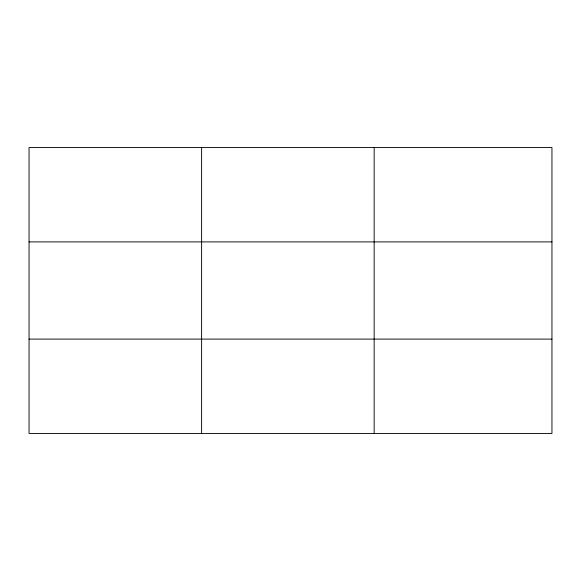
<?xml version="1.0" encoding="UTF-8"?>
<svg xmlns="http://www.w3.org/2000/svg" width="581" height="581" viewBox="0 0 581 581"><rect width="100%" height="100%" fill="white"/><g stroke="black" fill="none" stroke-linecap="round" stroke-linejoin="round"><path stroke-width="0.87" d="M201.607 433.433L201.607 147.567M374.164 433.433L374.164 147.567M551.95 339.101L551.95 433.433L29.05 433.433L29.05 147.567L551.95 147.567L551.95 339.101L29.05 339.101M29.05 241.899L551.95 241.899"/></g></svg>
